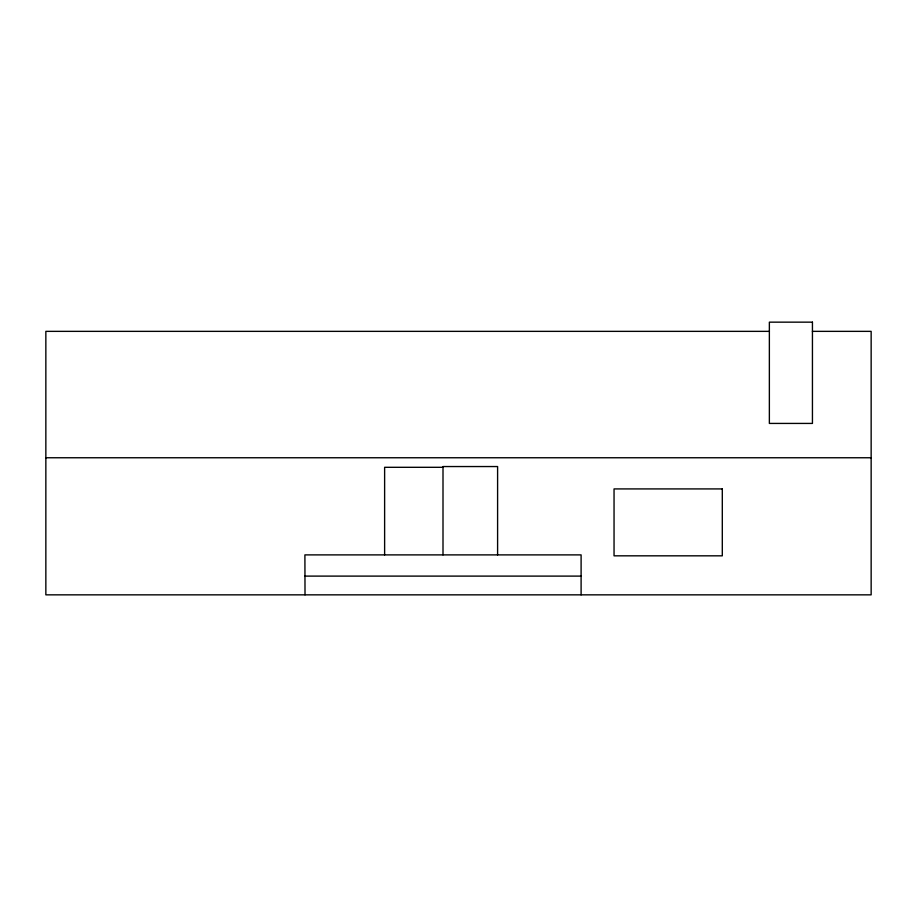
<?xml version="1.0" encoding="UTF-8"?>
<svg xmlns="http://www.w3.org/2000/svg" width="917" height="917" viewBox="0 0 917 917"><rect width="100%" height="100%" fill="white"/><g stroke="black" fill="none" stroke-linecap="round" stroke-linejoin="round"><path stroke-width="1.38" d="M769.42 331.358L45.85 331.358L45.85 594.846L871.15 594.846L871.15 331.358L812.405 331.358M45.85 457.755L871.15 457.755M443.003 467.303L384.624 467.303L384.624 554.888M304.902 576.105L581.103 576.105M581.103 594.846L581.103 554.888L304.902 554.888L305.017 594.846M497.599 554.888L497.599 466.547L443.003 466.547L443.003 554.888M812.439 322.154L769.363 322.154L769.363 423.425L812.439 423.425L812.439 322.154M722.298 488.921L614.046 488.921L614.046 555.828L722.298 555.828L722.298 488.921"/></g></svg>
